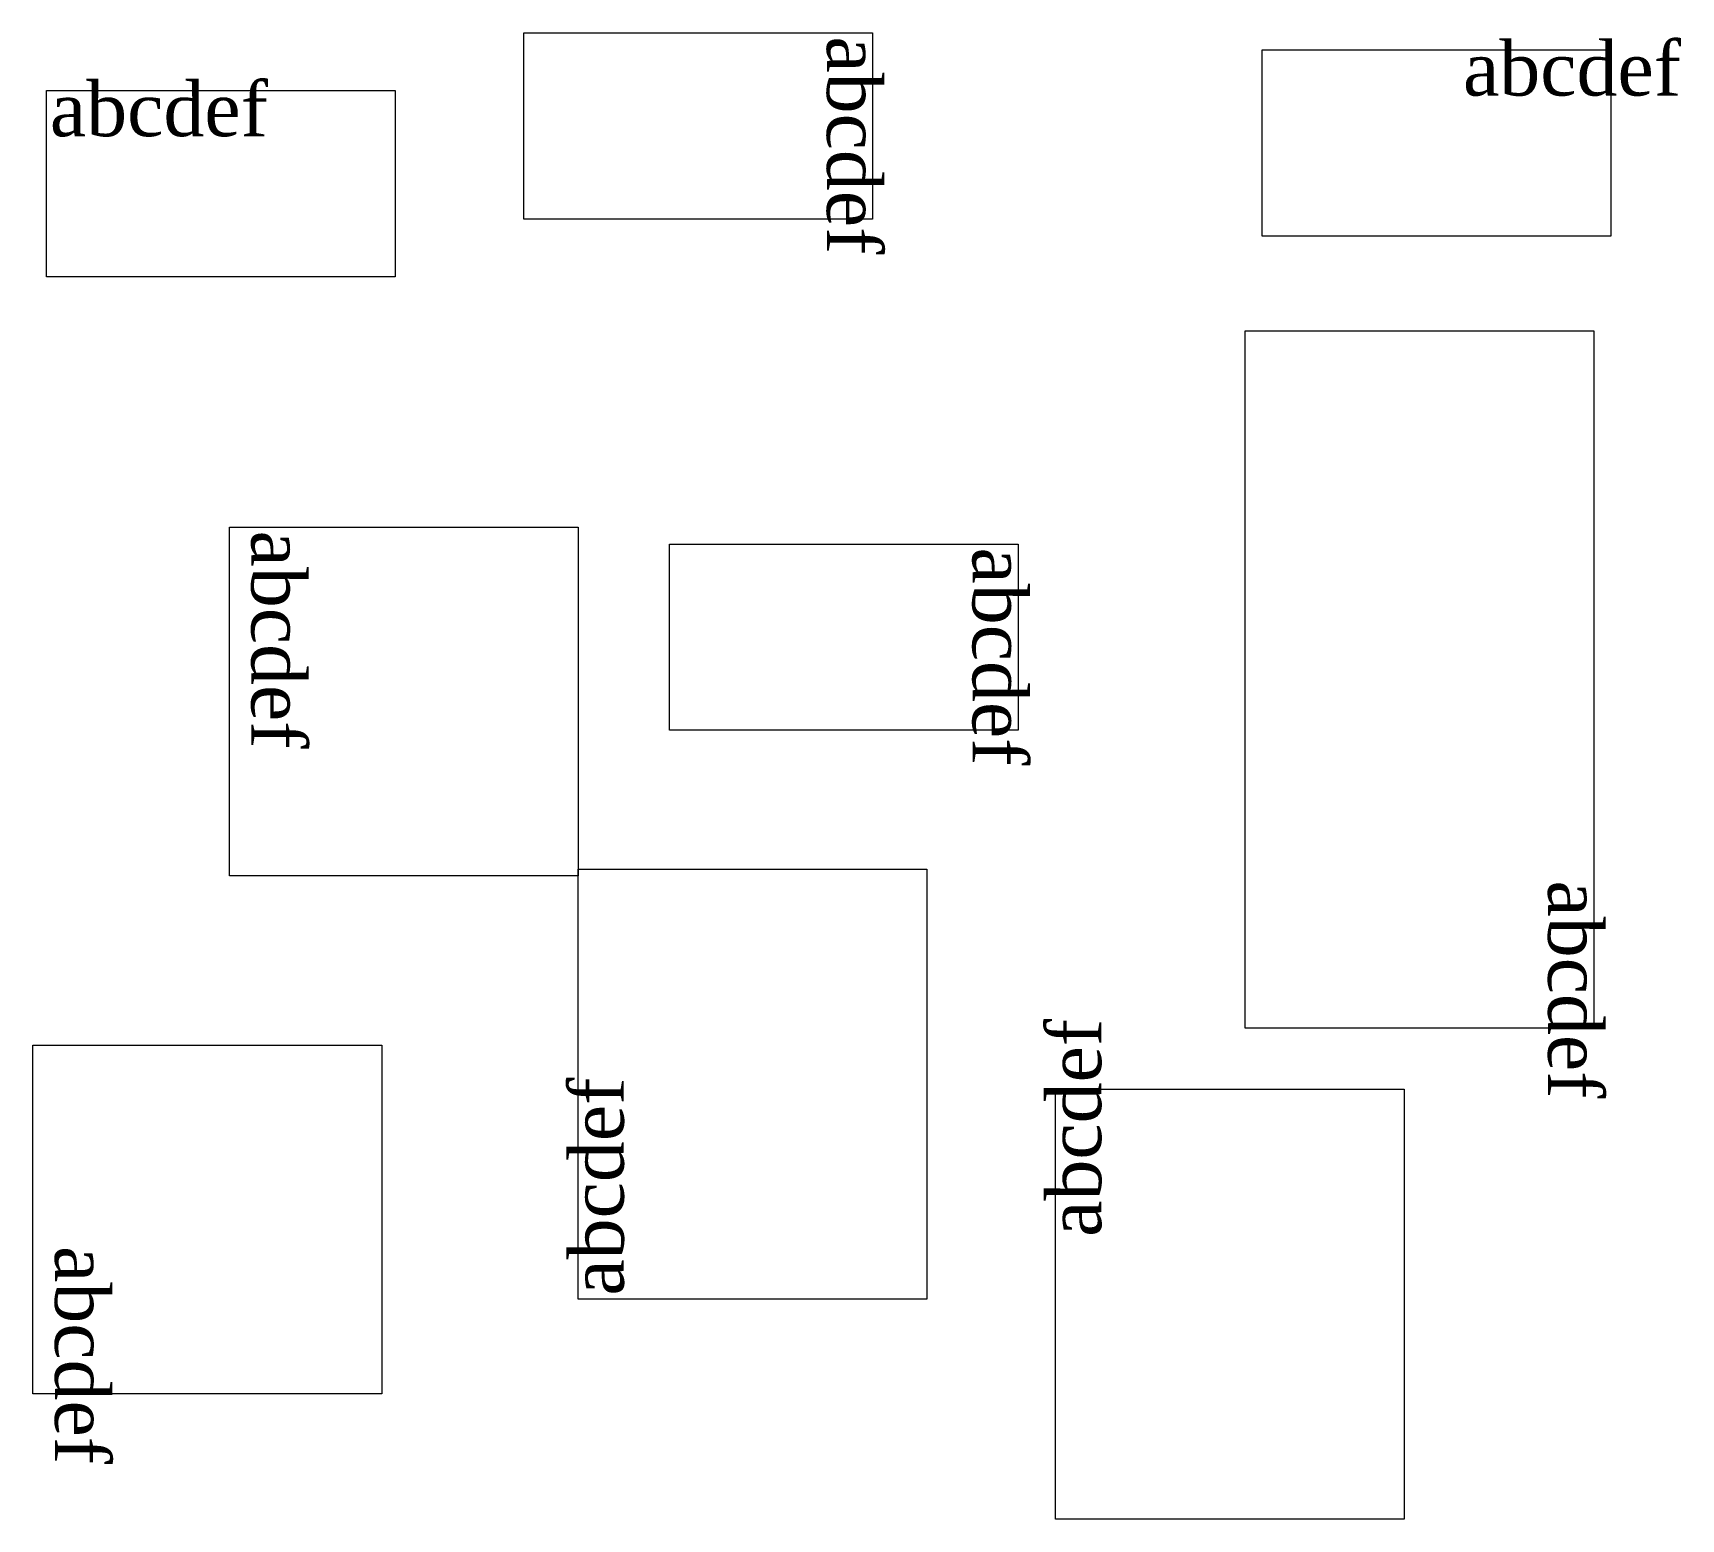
# Model space of a CAD drawing. Extents: x 40 to 527, y 199 to 638.
import ezdxf

# ---------------------------------------------------------------- set-up
doc = ezdxf.new("R2010")
doc.units = 0
doc.layers.get('0').update_dxf_attribs({"lineweight": 0})
doc.styles.add('Times New Roman', font='Times New Roman.ttf')

msp = doc.modelspace()

# ---------------------------------------------------------------- linework, layer by layer
at = {"true_color": 0x000000}
for points in [[(185, 638), (288, 638), (288, 583), (185, 583), (185, 638)], [(403, 633), (506, 633), (506, 578), (403, 578), (403, 633)], [(44, 621), (147, 621), (147, 566), (44, 566), (44, 621)], [(398, 550), (501, 550), (501, 344), (398, 344), (398, 550)], [(98, 492), (201, 492), (201, 389), (98, 389), (98, 492)], [(228, 487), (331, 487), (331, 432), (228, 432), (228, 487)], [(201, 391), (304, 391), (304, 264), (201, 264), (201, 391)], [(40, 339), (143, 339), (143, 236), (40, 236), (40, 339)], [(342, 326), (445, 326), (445, 199), (342, 199), (342, 326)]]:
    msp.add_lwpolyline(points, dxfattribs=at)

# ---------------------------------------------------------------- texts
at = {"true_color": 0x000000, "style": 'Times New Roman'}
for rotation, p in [(-90, (274.5, 637)), (-90, (104.5, 491)), (-90, (317.5, 486)), (-90, (487.5, 387.640625)), (90, (355.5, 282.359375)), (90, (214.5, 265)), (-90, (46.5, 279.640625))]:
    msp.add_text('abcdef', height=16, rotation=rotation, dxfattribs=at).set_placement(p)
for p in [(462.359375, 619.5), (45, 607.5)]:
    msp.add_text('abcdef', height=16, dxfattribs=at).set_placement(p)

doc.saveas('drawing.dxf')
